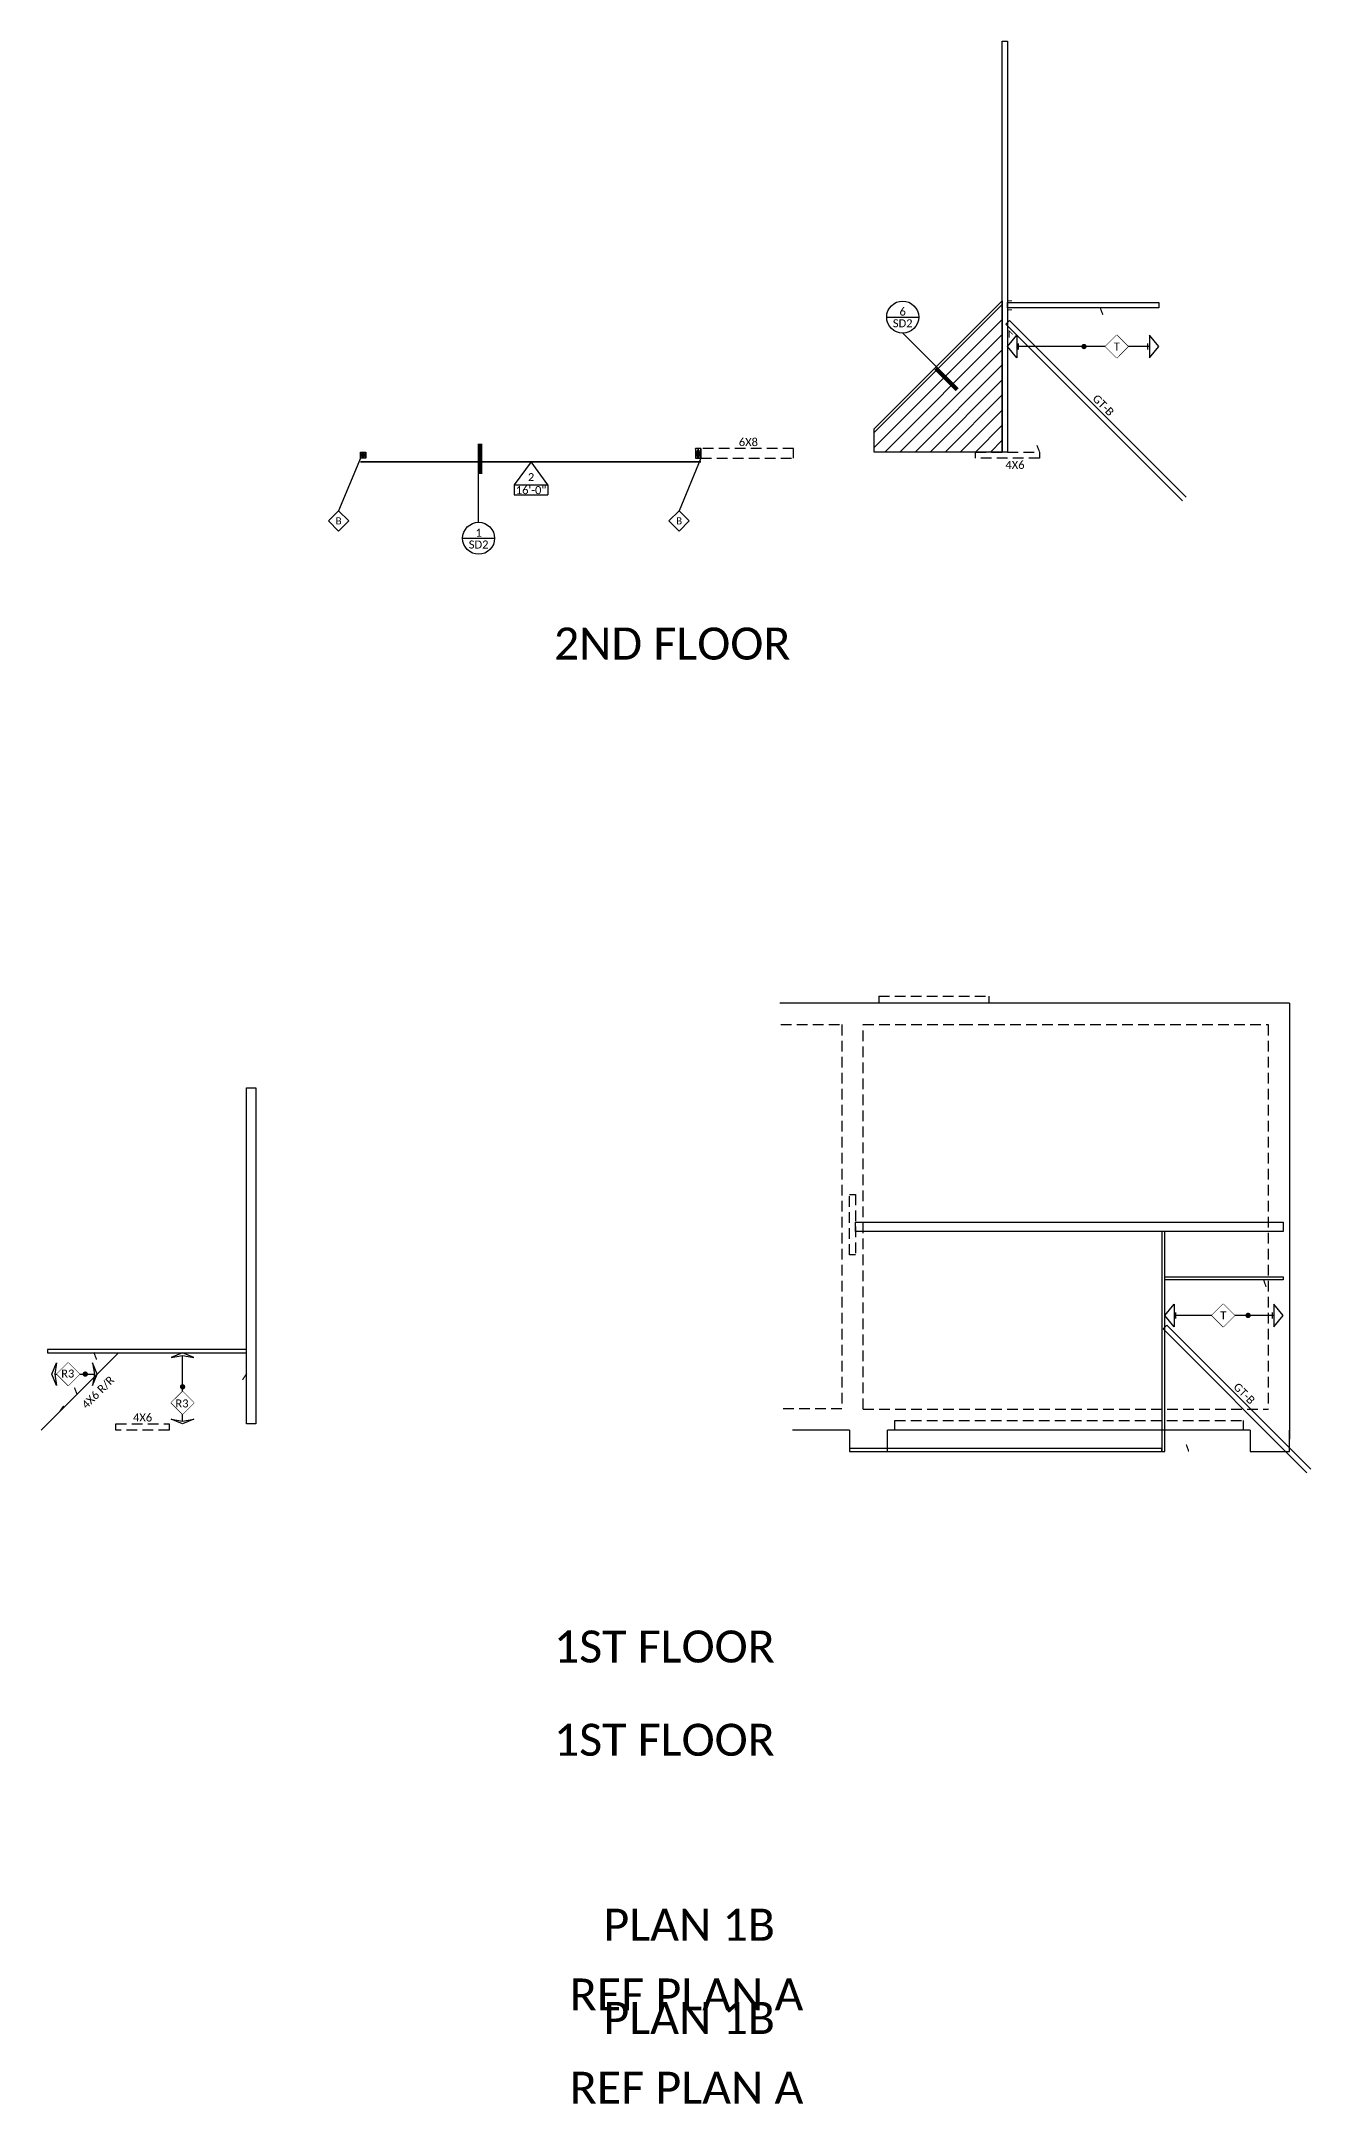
# Model space of a CAD drawing. Header units: inches. Extents: x -4772 to 8114, y -459 to 2752.
# Drawn here: x 4480 to 5194, y 1531 to 2690 of the extents above; entities that cross this region are included whole.
import ezdxf
from ezdxf.enums import TextEntityAlignment as Align

# ---------------------------------------------------------------- set-up
doc = ezdxf.new("R2010")
doc.units = ezdxf.units.IN
doc.header["$LTSCALE"] = 24
doc.header["$MEASUREMENT"] = 0
doc.set_wipeout_variables(frame=1)
doc.linetypes.add('DASHED', pattern=[0.75, 0.5, -0.25])
doc.linetypes.add('DASHED2', pattern=[0.375, 0.25, -0.125])
for name, color, linetype in [('FNDN_FTNG', 4, 'DASHED2'), ('FNDN_SLAB', 6, 'Continuous'), ('FNDN_TEXT', 2, 'Continuous'), ('FRAME_BEAM', 5, 'Continuous'), ('FRAME_CALIF', 8, 'Continuous'), ('FRAME_DROP', 5, 'DASHED'), ('FRAME_HDR', 70, 'Continuous'), ('FRAME_POST', 4, 'Continuous'), ('FRAME_SWALL', 3, 'SWALL'), ('FRAME_SWTXT', 2, 'Continuous'), ('FRAME_TEXT', 2, 'Continuous')]:
    doc.layers.add(name, color=color, linetype=linetype)
doc.styles.add('ARC-TEXT', font='CALIBRI.TTF', dxfattribs={"height": 4.5})
doc.linetypes.add('SWALL', pattern='A,0.25,0.25,["//",ARC-TEXT,S=0.015,R=0,X=0.01,Y=0.01],0.25', length=0.75)

# ---------------------------------------------------------------- blocks, each defined once
blk = doc.blocks.new('*U218')
at = {"color": 1}
blk.add_lwpolyline([(2.3, 3.4, 0.687, 0.687, 0), (0, 0, 0, 0, 0), (105.2, 21.4, 0.687, 0.687, 0), (102.9, 18, 0.687, 0.687, 0)], format="xyseb", dxfattribs=at)
blk = doc.blocks.new('*U135')
at = {"color": 1}
blk.add_lwpolyline([(-1.4, 3.9, 0.688, 0.688, 0), (0, 0, 0, 0, 0), (42.1, 96.5, 0.688, 0.688, 0), (43.5, 92.6, 0.688, 0.688, 0)], format="xyseb", dxfattribs=at)
blk = doc.blocks.new('*U136')
for p, q in [((6.1, -1.7), (6.1, 1.7)), ((60.4, -1.7), (60.4, 1.7)), ((61.3, 0), (5.2, 0))]:
    blk.add_line(p, q)
for points in [[(5.2, -6.4), (0, 0), (5.2, 6.4)], [(26.4, 0), (32.8, -6.4), (39.2, 0), (32.8, 6.4)], [(61.3, -6.4), (66.5, 0), (61.3, 6.4)]]:
    blk.add_lwpolyline(points, close=True)
at = {"color": 1, "const_width": 1.5}
blk.add_lwpolyline([(47.5, 0, 1), (46, 0, 1)], format="xyb", close=True, dxfattribs=at)
at = {"style": 'ARC-TEXT', "width": 1.00018}
blk.add_attdef('FRM', text='', height=4.5, dxfattribs=at).set_placement((32.8, 0), align=Align.MIDDLE_CENTER)
blk.add_wipeout([(39.2, 0), (32.8, 6.4), (26.4, 0), (32.8, -6.4)])
blk = doc.blocks.new('*U150')
at = {"color": 1}
blk.add_lwpolyline([(-1.5, 3.8, 0.687, 0.687, 0), (0, 0, 0, 0, 0), (34.1, 81, 0.687, 0.687, 0), (35.6, 77.2, 0.687, 0.687, 0)], format="xyseb", dxfattribs=at)
blk = doc.blocks.new('*U151')
for p, q in [((6.1, -1.7), (6.1, 1.7)), ((78.9, -1.7), (78.9, 1.7)), ((79.8, 0), (5.2, 0))]:
    blk.add_line(p, q)
for points in [[(5.2, -6.4), (0, 0), (5.2, 6.4)], [(55, 0), (61.4, -6.4), (67.7, 0), (61.4, 6.4)], [(79.8, -6.4), (85, 0), (79.8, 6.4)]]:
    blk.add_lwpolyline(points, close=True)
at = {"color": 1, "const_width": 1.5}
blk.add_lwpolyline([(43.7, 0, 1), (42.2, 0, 1)], format="xyb", close=True, dxfattribs=at)
at = {"style": 'ARC-TEXT', "width": 1.00018}
blk.add_attdef('FRM', text='', height=4.5, dxfattribs=at).set_placement((61.4, 0), align=Align.MIDDLE_CENTER)
blk.add_wipeout([(67.7, 0), (61.4, 6.4), (55, 0), (61.4, -6.4)])
blk = doc.blocks.new('TEC_DET')
blk.add_line((-9, 0), (9, 0))
blk.add_circle((0, 0), 9)
at = {"style": 'ARC-TEXT'}
for tag, p in [('NUM', (0, 3.1)), ('SHT', (0, -3.5))]:
    blk.add_attdef(tag, text='', height=4.5, dxfattribs=at).set_placement(p, align=Align.MIDDLE_CENTER)
blk = doc.blocks.new('*U145')
blk.add_line((36, 0), (-8.2, 0))
at = {"const_width": 2}
blk.add_lwpolyline([(8.8, 1), (-8.2, 1)], dxfattribs=at)
blk = doc.blocks.new('*U217')
blk.add_line((38.4, 0), (1.6, 0))
for points in [[(2.6, 6.4), (2.6, 6.4), (0, 0), (2.6, -6.4), (2.6, -6.4), (1.6, 0), (2.6, 6.4)], [(21.8, 0), (28.1, -6.4), (34.5, 0), (28.1, 6.4)]]:
    blk.add_lwpolyline(points, close=True)
at = {"style": 'ARC-TEXT', "width": 1.00018}
blk.add_attdef('FRM', text='', height=4.5, rotation=180, dxfattribs=at).set_placement((28.5, -0.3), align=Align.MIDDLE_CENTER)
blk.add_wipeout([(34.5, 0), (28.1, 6.4), (21.8, 0), (28.1, -6.4)])
at = {"color": 1, "const_width": 1.5}
blk.add_lwpolyline([(19.9, 0, 1), (18.4, 0, 1)], format="xyb", close=True, dxfattribs=at)
blk.add_lwpolyline([(37.4, 6.4), (37.4, 6.4), (40, 0), (37.4, -6.4), (37.4, -6.4), (38.4, 0), (37.4, 6.4)], close=True)
blk = doc.blocks.new('*U219')
blk.add_line((23.9, 0), (1.6, 0))
for points in [[(2.6, 6.4), (2.6, 6.4), (0, 0), (2.6, -6.4), (2.6, -6.4), (1.6, 0), (2.6, 6.4)], [(9.9, 0), (16.3, -6.4), (22.7, 0), (16.3, 6.4)]]:
    blk.add_lwpolyline(points, close=True)
at = {"style": 'ARC-TEXT', "width": 1.00018}
blk.add_attdef('FRM', text='', height=4.5, rotation=180, dxfattribs=at).set_placement((16.6, -0.3), align=Align.MIDDLE_CENTER)
blk.add_wipeout([(22.7, 0), (16.3, 6.4), (9.9, 0), (16.3, -6.4)])
at = {"color": 1, "const_width": 1.5}
blk.add_lwpolyline([(7.5, 0, 1), (6, 0, 1)], format="xyb", close=True, dxfattribs=at)
blk.add_lwpolyline([(22.9, 6.4), (22.9, 6.4), (25.5, 0), (22.9, -6.4), (22.9, -6.4), (23.9, 0), (22.9, 6.4)], close=True)
blk = doc.blocks.new('*U221')
at = {"color": 1}
blk.add_lwpolyline([(-1.5, 3.8, 0.688, 0.688, 0), (0, 0, 0, 0, 0), (9.5, 23.4, 0.688, 0.688, 0), (11, 19.5, 0.688, 0.688, 0)], format="xyseb", dxfattribs=at)
blk = doc.blocks.new('*U172')
for p, q in [((-1.5, 5.5), (-3, 5.5)), ((-3, 5.5), (-3, 0)), ((-3, 0), (-1.5, 0)), ((0, 5.5), (-1.5, 5.5)), ((-1.5, 0), (-1.5, 5.5)), ((-1.5, 5.5), (-1.5, 0)), ((-1.5, 0), (0, 0)), ((0, 0), (0, 5.5))]:
    blk.add_line(p, q)
at = {"color": 1}
for p, q in [((-1.5, 0), (-3, 5.5)), ((-1.5, 5.5), (-3, 0)), ((0, 0), (-1.5, 5.5)), ((0, 5.5), (-1.5, 0))]:
    blk.add_line(p, q, dxfattribs=at)
blk = doc.blocks.new('*U115')
for p, q in [((13, 9.5), (18.6, 9.5)), ((18.6, -9.5), (18.6, 9.5)), ((13, -9.5), (18.6, -9.5))]:
    blk.add_line(p, q)
at = {"flags": 128}
blk.add_lwpolyline([(13, -9.5), (13, 9.5), (0, 0)], close=True, dxfattribs=at)
at = {"style": 'ARC-TEXT'}
for tag, p in [('NUM', (8.6, 0)), ('LENGTH', (15.9, 0)), ('REF', (21.8, 0))]:
    blk.add_attdef(tag, text='', height=4.5, rotation=90, dxfattribs=at).set_placement(p, align=Align.MIDDLE_CENTER)
blk = doc.blocks.new('TEC_HD_R')
blk.add_lwpolyline([(0, -5.7), (5.7, 0), (0, 5.7), (-5.7, 0), (0, -5.7)])
at = {"style": 'ARC-TEXT'}
blk.add_attdef('HD', text='', height=4, dxfattribs=at).set_placement((0, 0), align=Align.MIDDLE_CENTER)
blk = doc.blocks.new('*U113')
for p, q in [((0, 3.5), (1.5, 3.5)), ((0, 0), (0, 3.5)), ((1.5, 0), (0, 0)), ((1.5, 3.5), (3, 3.5)), ((1.5, 0), (1.5, 3.5)), ((1.5, 3.5), (1.5, 0)), ((3, 0), (1.5, 0)), ((3, 3.5), (3, 0))]:
    blk.add_line(p, q)
at = {"color": 1}
for p, q in [((0, 0), (1.5, 3.5)), ((0, 3.5), (1.5, 0)), ((1.5, 0), (3, 3.5)), ((1.5, 3.5), (3, 0))]:
    blk.add_line(p, q, dxfattribs=at)

msp = doc.modelspace()

# ---------------------------------------------------------------- hatches: boundary and pattern name
at = {"layer": 'FRAME_CALIF'}
h = msp.add_hatch(dxfattribs=at)
h.set_pattern_fill('ANSI31', color=256, scale=48, style=2)
h.paths.add_polyline_path([(5020.02296, 2459.31243), (4948.0039, 2459.31243), (4948.0039, 2472.31243), (5020.02296, 2544.33149)])

# ---------------------------------------------------------------- linework, layer by layer
at = {"layer": 'FNDN_FTNG'}
for p, q in [((4950.5039, 2153.31243), (5012.5039, 2153.31243)), ((4950.5039, 2153.31243), (4950.5039, 2149.31243)), ((5012.5039, 2153.31243), (5012.5039, 2149.31243)), ((4895.49653, 2137.31243), (4929.7539, 2137.31243)), ((4929.7539, 2137.31243), (4929.7539, 1921.31243)), ((4941.7539, 2137.31243), (4997.5039, 2137.31243)), ((4941.7539, 1921.00795), (4941.7539, 2137.31243)), ((4997.5039, 2137.31243), (5169.5039, 2137.31243)), ((4929.7539, 1921.31243), (4895.49653, 1921.31243)), ((4941.7539, 1921.00795), (5169.5039, 1921.00795)), ((5181.5039, 1909.31243), (5181.5039, 1904.31243))]:
    msp.add_line(p, q, dxfattribs=at)
at = {"layer": 'FNDN_SLAB'}
for p, q in [((5181.5039, 2149.31243), (4894.83093, 2149.31243)), ((4934.0039, 1909.31243), (4902.0039, 1909.31243)), ((5159.5039, 1909.31243), (4955.5039, 1909.31243))]:
    msp.add_line(p, q, dxfattribs=at)
for points in [[(4934.0039, 1909.31243), (4934.0039, 1897.31243), (4955.5039, 1897.31243), (4955.5039, 1909.31243)], [(5159.5039, 1909.31243), (5159.5039, 1897.31243), (5181.5039, 1897.31243), (5181.5039, 1909.31243)]]:
    msp.add_lwpolyline(points, dxfattribs=at)
at = {"layer": 'FRAME_BEAM'}
for points in [[(4595.0039, 1912.81243), (4595.0039, 2101.81243), (4600.2539, 2101.81243), (4600.2539, 1912.81243), (4595.0039, 1912.81243)], [(4937.5039, 2026.31243), (5178.0039, 2026.31243), (5178.0039, 2021.06243), (4937.5039, 2021.06243), (4937.5039, 2026.31243)]]:
    msp.add_lwpolyline(points, dxfattribs=at)
at = {"layer": 'FRAME_CALIF'}
msp.add_lwpolyline([(5020.02296, 2459.31243), (4948.0039, 2459.31243), (4948.0039, 2472.31243), (5020.02296, 2544.33149), (5020.02296, 2459.31243)], close=True, dxfattribs=at)
at = {"layer": 'FRAME_DROP', "linetype": 'DASHED2'}
for points in [[(4937.5039, 2041.81243), (4937.5039, 2007.81243), (4934.0039, 2007.81243), (4934.0039, 2041.81243), (4937.5039, 2041.81243)], [(4959.5039, 1914.81243), (5155.5039, 1914.81243), (5155.5039, 1909.31243), (4959.5039, 1909.31243), (4959.5039, 1914.81243)]]:
    msp.add_lwpolyline(points, dxfattribs=at)
at = {"layer": 'FRAME_HDR'}
for points in [[(5023.02296, 2690.31243), (5023.02296, 2459.31243), (5020.02296, 2459.31243), (5020.02296, 2690.31243), (5023.02296, 2690.31243)], [(5108.0039, 2540.31243), (5023.02296, 2540.31243), (5023.02296, 2543.31243), (5108.0039, 2543.31243), (5108.0039, 2540.31243)], [(5121.3127, 2431.88232), (5021.9623, 2531.23272), (5024.08362, 2533.35404)], [(5024.08362, 2533.35404), (5123.43402, 2434.00364)], [(5178.0039, 1993.81243), (5111.5039, 1993.81243), (5111.5039, 1995.56243), (5178.0039, 1995.56243), (5178.0039, 1993.81243)], [(5191.38258, 1885.31243), (5110.44324, 1966.25177), (5112.56456, 1968.37309)], [(5112.56456, 1968.37309), (5193.5039, 1887.43375)], [(4483.0039, 1952.81243), (4595.0039, 1952.81243), (4595.0039, 1954.56243), (4483.0039, 1954.56243), (4483.0039, 1952.81243)], [(4934.0039, 1897.31243), (5109.7539, 1897.31243), (5109.7539, 1899.06243), (4934.0039, 1899.06243), (4934.0039, 1897.31243)]]:
    msp.add_lwpolyline(points, dxfattribs=at)
at = {"layer": 'FRAME_HDR', "linetype": 'DASHED2'}
for points in [[(4850.5039, 2455.81243), (4902.50391, 2455.81243), (4902.50391, 2461.31243), (4850.5039, 2461.31243), (4850.5039, 2455.81243)], [(5005.0039, 2459.31243), (5041.0039, 2459.31243), (5041.0039, 2455.81243), (5005.0039, 2455.81243), (5005.0039, 2459.31243)], [(4521.5039, 1912.81243), (4551.5039, 1912.81243), (4551.5039, 1909.31243), (4521.5039, 1909.31243), (4521.5039, 1912.81243)]]:
    msp.add_lwpolyline(points, dxfattribs=at)
at = {"layer": 'FRAME_SWALL', "linetype": 'DASHED2', "const_width": 1}
msp.add_lwpolyline([(4659.0039, 2453.81243), (4850.5039, 2453.81243)], dxfattribs=at)
at = {"layer": 'FRAME_TEXT'}
for p, q in [((4659.0039, 2455.81243), (4646.75803, 2426.24829)), ((4850.5039, 2455.81243), (4838.25803, 2426.24829))]:
    msp.add_line(p, q, dxfattribs=at)
at = {"layer": 'FRAME_TEXT', "const_width": 0.5}
for points in [[(5025.52296, 2544.31243), (5023.02296, 2544.31243), (5023.02296, 2539.31243), (5025.52296, 2539.31243)], [(5023.92259, 2523.61), (5023.92259, 2527.41248), (5025.87763, 2525.45744)]]:
    msp.add_lwpolyline(points, dxfattribs=at)

# ---------------------------------------------------------------- block references
at = {"layer": 'FRAME_POST'}
for name, p in [('*U113', (4659.0039, 2455.81243)), ('*U172', (4850.5039, 2455.81243))]:
    msp.add_blockref(name, p, dxfattribs=at)
at = {"layer": 'FRAME_SWTXT', "rotation": 270}
msp.add_blockref('*U115', (4755.0039, 2453.81243), dxfattribs=at).add_auto_attribs({'NUM': '2', 'LENGTH': '16\'-0"'})
at = {"layer": 'FRAME_TEXT'}
for name, p, values in [('TEC_DET', (4963.99063, 2535.21527), {'NUM': '6', 'SHT': 'SD2'}), ('TEC_HD_R', (4646.75803, 2420.59143), {'HD': 'B'}), ('TEC_HD_R', (4838.25803, 2420.59143), {'HD': 'B'}), ('TEC_DET', (4725.50009, 2410.81243), {'NUM': '1', 'SHT': 'SD2'})]:
    msp.add_blockref(name, p, dxfattribs=at).add_auto_attribs(values)
for name, p in [('*U150', (5041.0039, 2459.31243)), ('*U135', (5124.89542, 1897.31243)), ('*U218', (4489.78226, 1919.59079))]:
    msp.add_blockref(name, p, dxfattribs=at)
for p, rotation in [((4989.44647, 2500.75943), 134.9999999999992), ((4725.50009, 2455.81243), 270)]:
    msp.add_blockref('*U145', p, dxfattribs=dict(at, rotation=rotation))

# ---------------------------------------------------------------- texts
at = {"layer": 'FNDN_TEXT', "style": 'ARC-TEXT'}
for s, p in [('1ST FLOOR', (4767.85061, 1726.19086)), ('PLAN 1B', (4795.68307, 1569.76343)), ('REF PLAN A', (4776.76671, 1530.5149))]:
    msp.add_text(s, height=18, dxfattribs=at).set_placement(p)
at = {"layer": 'FRAME_TEXT', "style": 'ARC-TEXT'}
for s, rotation, p in [('GT-B', 315, (5074.32409, 2483.11357)), ('GT-B', 315, (5153.56456, 1927.37309)), ('4X6', 360, (4536.5039, 1912.81243))]:
    msp.add_text(s, height=4.5, rotation=rotation, dxfattribs=at).set_placement(p, align=Align.BOTTOM_CENTER)
for s, p in [(' 6X8', (4876.41733, 2461.31243)), ('4X6', (5027.15367, 2448.49619))]:
    msp.add_text(s, height=4.5, dxfattribs=at).set_placement(p, align=Align.BOTTOM_CENTER)
for s, p in [('2ND FLOOR', (4767.85061, 2342.60796)), ('1ST FLOOR', (4767.85061, 1778.62925)), ('PLAN 1B', (4795.68307, 1622.20181)), ('REF PLAN A', (4776.76671, 1582.95328))]:
    msp.add_text(s, height=18, dxfattribs=at).set_placement(p)

# ---------------------------------------------------------------- next in the draw order: block references
at = {"layer": 'FRAME_TEXT'}
for name, p in [('*U151', (5023.02296, 2518.65455)), ('*U136', (5111.5039, 1973.822))]:
    msp.add_blockref(name, p, dxfattribs=at).add_auto_attribs({'FRM': 'T'})
ref = msp.add_blockref('*U217', (4558.99569, 1952.81243), dxfattribs=dict(at, rotation=269.9999999963484))
ref.add_attrib('FRM', 'R3', dxfattribs={"layer": '0', "height": 4.5, "style": 'ARC-TEXT', "width": 1.00018}).set_placement((4558.64777, 1924.31726), align=Align.MIDDLE_CENTER)
at = {"layer": 'FRAME_TEXT', "rotation": 179.9999999963484}
msp.add_blockref('*U219', (4511.0039, 1940.81243), dxfattribs=at).add_auto_attribs({'FRM': 'R3'})

# ---------------------------------------------------------------- next in the draw order: linework, layer by layer
at = {"layer": 'FNDN_FTNG'}
msp.add_line((5169.5039, 2137.31243), (5169.5039, 1921.00795), dxfattribs=at)
at = {"layer": 'FNDN_SLAB'}
msp.add_line((5181.5039, 2149.31243), (5181.5039, 1909.31243), dxfattribs=at)
at = {"layer": 'FRAME_HDR'}
msp.add_line((4479.5039, 1909.31243), (4523.0039, 1952.81243), dxfattribs=at)
msp.add_lwpolyline([(5111.5039, 1897.31243), (5111.5039, 2021.06243), (5109.7539, 2021.06243), (5109.7539, 1897.31243), (5111.5039, 1897.31243)], dxfattribs=at)

# ---------------------------------------------------------------- next in the draw order: block references
at = {"layer": 'FRAME_TEXT'}
msp.add_blockref('*U221', (4499.64876, 1929.45729), dxfattribs=at)

# ---------------------------------------------------------------- next in the draw order: texts
at = {"layer": 'FRAME_TEXT', "style": 'ARC-TEXT'}
msp.add_text('4X6 R/R', height=4.5, rotation=45, dxfattribs=at).set_placement((4513.96726, 1928.04017), align=Align.BOTTOM_CENTER)

doc.saveas('drawing.dxf')
